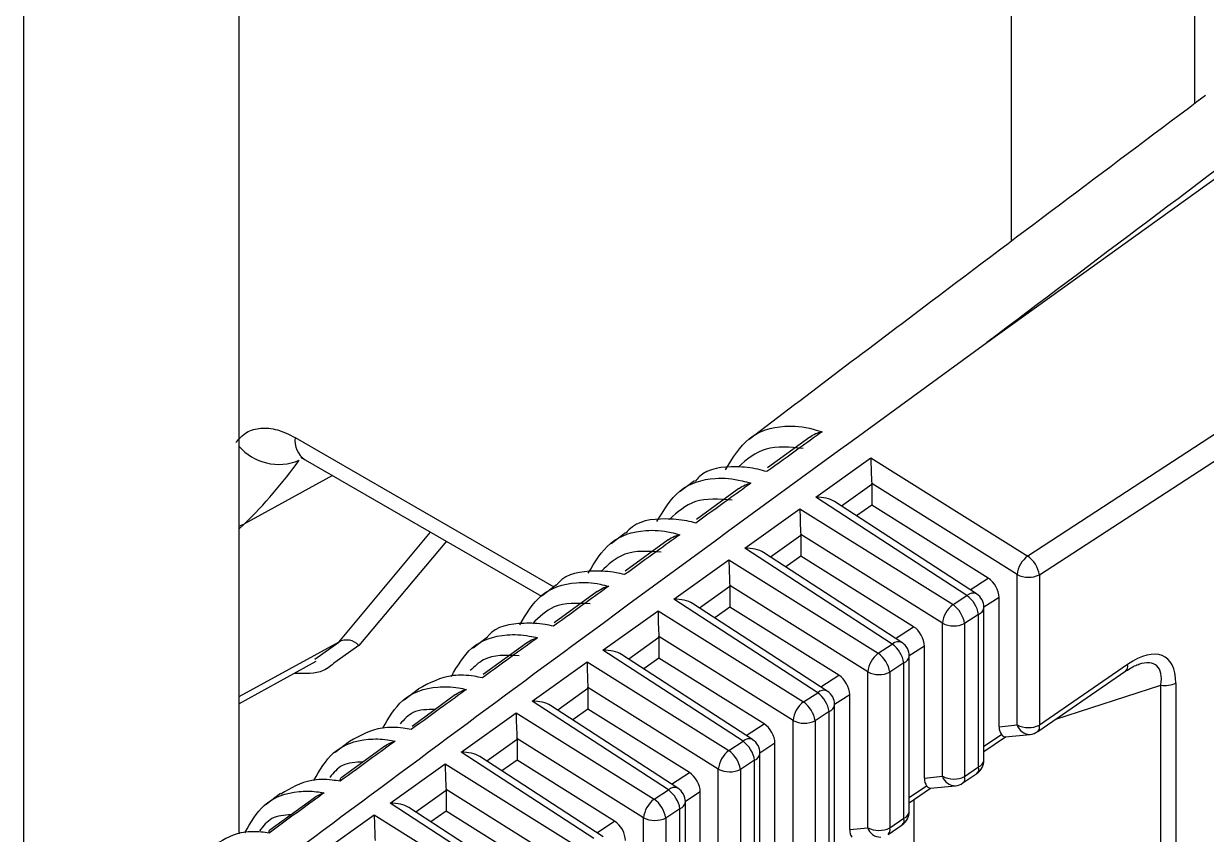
# Model space of a CAD drawing. Extents: x 8 to 113, y 1 to 87.
# Drawn here: x 16.055 to 16.786, y 66.34 to 66.841 of the extents above; entities that cross this region are included whole.
import ezdxf

# ---------------------------------------------------------------- set-up
doc = ezdxf.new("R2010")
doc.units = 0
doc.header["$MEASUREMENT"] = 0
doc.layers.add('OBJECT', color=7, linetype='CONTINUOUS')

msp = doc.modelspace()

# ---------------------------------------------------------------- linework, layer by layer
at = {"layer": 'OBJECT'}
for p, q in [((16.1876, 68.59261), (16.1876, 66.34044)), ((16.05467, 68.51587), (16.05467, 66.15381)), ((16.77845, 66.79203), (16.77845, 66.90737)), ((16.6649, 66.87437), (16.6649, 66.70665)), ((16.64998, 66.64432), (16.85402, 66.79104)), ((16.97929, 66.71025), (16.67516, 66.51226)), ((16.68234, 66.50059), (16.98666, 66.69871)), ((16.22238, 66.58554), (16.38236, 66.49318)), ((16.54045, 66.58576), (16.51431, 66.56684)), ((16.22859, 66.57181), (16.3747, 66.48746)), ((16.54421, 66.54856), (16.5782, 66.57301)), ((16.5782, 66.57301), (16.67516, 66.51226)), ((16.2455, 66.56205), (16.19106, 66.53214)), ((16.46914, 66.55881), (16.46031, 66.55213)), ((16.49668, 66.55397), (16.47038, 66.53492)), ((16.57875, 66.5565), (16.5601, 66.54309)), ((16.66864, 66.50076), (16.57874, 66.55709)), ((16.57875, 66.5565), (16.57875, 66.54374)), ((16.63762, 66.48783), (16.54421, 66.54856)), ((16.64356, 66.48883), (16.5557, 66.54595)), ((16.50037, 66.51704), (16.53436, 66.54148)), ((16.53436, 66.54148), (16.62898, 66.4822)), ((16.57875, 66.54374), (16.56942, 66.53703)), ((16.65075, 66.49863), (16.57875, 66.54374)), ((16.1876, 66.53063), (16.19106, 66.53214)), ((16.1876, 66.52881), (16.19106, 66.53214)), ((16.24936, 66.45906), (16.30613, 66.52704)), ((16.42654, 66.52659), (16.41768, 66.51989)), ((16.53491, 66.52498), (16.51626, 66.51157)), ((16.62246, 66.4707), (16.5349, 66.52556)), ((16.53491, 66.52498), (16.53491, 66.51222)), ((16.3159, 66.52141), (16.26183, 66.45695)), ((16.45291, 66.52216), (16.42647, 66.50299)), ((16.59148, 66.45779), (16.50037, 66.51704)), ((16.45652, 66.48551), (16.49052, 66.50996)), ((16.49052, 66.50996), (16.5828, 66.45214)), ((16.59742, 66.45879), (16.51186, 66.51443)), ((16.53491, 66.51222), (16.52558, 66.50551)), ((16.60458, 66.46857), (16.53491, 66.51222)), ((16.38393, 66.49437), (16.37503, 66.48764)), ((16.63962, 66.49139), (16.65075, 66.49863)), ((16.66864, 66.40783), (16.66864, 66.50076)), ((16.68234, 66.50059), (16.68234, 66.40765)), ((16.40914, 66.49032), (16.38253, 66.47101)), ((16.49107, 66.49345), (16.47242, 66.48004)), ((16.57628, 66.44064), (16.49105, 66.49404)), ((16.49107, 66.49345), (16.49107, 66.48069)), ((16.62898, 66.4822), (16.63762, 66.48783)), ((16.54535, 66.42776), (16.45652, 66.48551)), ((16.55129, 66.42876), (16.46802, 66.4829)), ((16.49107, 66.48069), (16.48174, 66.47398)), ((16.5584, 66.43851), (16.49107, 66.48069)), ((16.65748, 66.48666), (16.64811, 66.48056)), ((16.64811, 66.38613), (16.64811, 66.48044)), ((16.65748, 66.40671), (16.65748, 66.48666)), ((16.41268, 66.45399), (16.44668, 66.47843)), ((16.44668, 66.47843), (16.53663, 66.42208)), ((16.6448, 66.47615), (16.63616, 66.47053)), ((16.6448, 66.38183), (16.6448, 66.47615)), ((16.59349, 66.46135), (16.60458, 66.46857)), ((16.62246, 66.37607), (16.62246, 66.4707)), ((16.63616, 66.47053), (16.63616, 66.37589)), ((16.24936, 66.45906), (16.1876, 66.42512)), ((16.23467, 66.44858), (16.24936, 66.45906)), ((16.34133, 66.46215), (16.33239, 66.45539)), ((16.36538, 66.45845), (16.3386, 66.439)), ((16.44723, 66.46193), (16.42858, 66.44852)), ((16.53011, 66.41058), (16.44721, 66.46251)), ((16.44723, 66.46193), (16.44723, 66.44917)), ((16.26183, 66.45695), (16.24704, 66.44652)), ((16.49921, 66.39773), (16.41268, 66.45399)), ((16.50516, 66.39873), (16.42418, 66.45138)), ((16.5828, 66.45214), (16.59148, 66.45779)), ((16.6113, 66.4566), (16.60197, 66.45053)), ((16.6113, 66.37495), (16.6113, 66.4566)), ((16.1876, 66.42096), (16.23545, 66.44724)), ((16.36884, 66.42246), (16.40284, 66.44691)), ((16.40284, 66.44691), (16.49045, 66.39202)), ((16.44723, 66.44917), (16.4379, 66.44246)), ((16.51222, 66.40845), (16.44723, 66.44917)), ((16.59866, 66.44612), (16.58998, 66.44047)), ((16.59866, 66.35011), (16.59866, 66.44612)), ((16.60197, 66.3544), (16.60197, 66.45041)), ((16.73684, 66.44514), (16.68234, 66.40765)), ((16.54735, 66.43132), (16.5584, 66.43851)), ((16.57628, 66.34431), (16.57628, 66.44064)), ((16.58998, 66.44047), (16.58998, 66.34414)), ((16.68131, 66.4037), (16.73582, 66.44119)), ((16.73574, 66.44114), (16.73582, 66.44119)), ((16.29872, 66.42992), (16.28974, 66.42314)), ((16.40339, 66.4304), (16.38474, 66.41699)), ((16.48393, 66.38052), (16.40337, 66.43099)), ((16.40339, 66.4304), (16.40339, 66.41764)), ((16.69261, 66.41147), (16.75741, 66.4324)), ((16.75741, 65.74493), (16.75741, 66.4324)), ((16.76668, 66.43369), (16.76668, 65.74622)), ((16.32162, 66.42655), (16.29466, 66.40695)), ((16.45308, 66.36769), (16.36884, 66.42246)), ((16.53663, 66.42208), (16.54535, 66.42776)), ((16.56513, 66.42654), (16.55584, 66.4205)), ((16.56513, 66.3432), (16.56513, 66.42654)), ((16.325, 66.39094), (16.359, 66.41538)), ((16.359, 66.41538), (16.44427, 66.36196)), ((16.45902, 66.36869), (16.38034, 66.41985)), ((16.40339, 66.41764), (16.39406, 66.41093)), ((16.46605, 66.37839), (16.40339, 66.41764)), ((16.55253, 66.41608), (16.5438, 66.41041)), ((16.55253, 66.31838), (16.55253, 66.41608)), ((16.55584, 66.32267), (16.55584, 66.42038)), ((16.50122, 66.40129), (16.51222, 66.40845)), ((16.53011, 66.31255), (16.53011, 66.41058)), ((16.5438, 66.41041), (16.5438, 66.31238)), ((16.65748, 66.40671), (16.66864, 66.40783)), ((16.43775, 66.35046), (16.35953, 66.39946)), ((16.64811, 66.39461), (16.65886, 66.40201)), ((16.64811, 66.39137), (16.66133, 66.40046)), ((16.66112, 66.40044), (16.67664, 66.40199)), ((16.25608, 66.39767), (16.2471, 66.39088)), ((16.27786, 66.39461), (16.25072, 66.37487)), ((16.35955, 66.39888), (16.3409, 66.38547)), ((16.35955, 66.39888), (16.35955, 66.38612)), ((16.49045, 66.39202), (16.49921, 66.39773)), ((16.51895, 66.39648), (16.5097, 66.39046)), ((16.51895, 66.31144), (16.51895, 66.39648)), ((16.40695, 66.33766), (16.325, 66.39094)), ((16.41289, 66.33866), (16.3365, 66.38833)), ((16.35955, 66.38612), (16.35022, 66.37941)), ((16.41987, 66.34833), (16.35955, 66.38612)), ((16.50639, 66.38605), (16.49763, 66.38034)), ((16.50639, 66.28665), (16.50639, 66.38605)), ((16.5097, 66.29094), (16.5097, 66.39034)), ((16.28116, 66.35941), (16.31516, 66.38386)), ((16.31516, 66.38386), (16.3981, 66.3319)), ((16.45508, 66.37125), (16.46605, 66.37839)), ((16.48393, 66.28079), (16.48393, 66.38052)), ((16.49763, 66.38034), (16.49763, 66.28062)), ((16.63514, 66.37195), (16.64377, 66.37789)), ((16.63616, 66.37589), (16.6448, 66.38183)), ((16.60197, 66.36289), (16.61268, 66.37025)), ((16.6113, 66.37495), (16.62246, 66.37607)), ((16.61495, 66.36869), (16.63046, 66.37023)), ((16.21344, 66.36543), (16.20445, 66.35863)), ((16.31571, 66.36735), (16.29706, 66.35394)), ((16.39158, 66.3204), (16.31569, 66.36794)), ((16.31571, 66.36735), (16.31571, 66.35459)), ((16.44427, 66.36196), (16.45308, 66.36769)), ((16.47277, 66.36642), (16.46357, 66.36043)), ((16.47277, 66.27968), (16.47277, 66.36642)), ((16.60197, 66.35964), (16.61515, 66.36871)), ((16.2341, 66.36265), (16.20678, 66.34275)), ((16.36081, 66.30763), (16.28116, 66.35941)), ((16.36675, 66.30863), (16.29266, 66.3568)), ((16.46026, 66.35602), (16.45145, 66.35028)), ((16.46026, 66.25492), (16.46026, 66.35602)), ((16.46357, 66.25921), (16.46357, 66.36031)), ((16.6047, 66.36152), (16.6047, 65.84151)), ((16.23732, 66.32789), (16.27132, 66.35233)), ((16.27132, 66.35233), (16.35192, 66.30184)), ((16.31571, 66.35459), (16.30638, 66.34788)), ((16.37369, 66.31827), (16.31571, 66.35459)), ((16.40895, 66.34122), (16.41987, 66.34833)), ((16.43775, 66.24904), (16.43775, 66.35046)), ((16.45145, 66.35028), (16.45145, 66.24886)), ((16.58998, 66.34414), (16.59866, 66.35011)), ((16.56513, 66.3432), (16.57628, 66.34431)), ((16.58896, 66.34019), (16.59764, 66.34616))]:
    msp.add_line(p, q, dxfattribs=at)
for centre, radius, start, end in [((16.2367, 66.58375), 0.01443, 172.85696, 235.83082), ((16.2122, 66.60126), 0.03235, 220.51695, 293.12435), ((15.99604, 66.73403), 0.2807, 314.00793, 324.61972), ((16.685, 66.49909), 0.01645, 126.76459, 174.14507), ((16.66414, 66.49745), 0.01846, 9.79933, 53.37641), ((16.67566, 66.51458), 0.0155, 243.05464, 295.48892), ((16.64131, 66.48406), 0.00527, 64.69447, 134.42262), ((16.6266, 66.47301), 0.01846, 9.79966, 53.37752), ((16.63811, 66.48044), 0.01, 0, 56.96766), ((16.63883, 66.46902), 0.01645, 126.76781, 174.14287), ((16.61797, 66.46739), 0.01846, 9.79966, 53.37752), ((16.64297, 66.48098), 0.00517, 290.7046, 353.98537), ((16.62949, 66.48452), 0.0155, 243.05513, 295.48896), ((16.25428, 66.45023), 0.0101, 41.6559, 119.13682), ((16.59517, 66.45403), 0.00527, 64.69222, 134.42777), ((16.59197, 66.45041), 0.01, 0, 56.96766), ((16.59265, 66.43896), 0.01645, 126.76361, 174.14604), ((16.57179, 66.43732), 0.01846, 9.80052, 53.37418), ((16.58047, 66.44297), 0.01846, 9.79975, 53.37543), ((16.59684, 66.45095), 0.00516, 290.68786, 354.00211), ((16.7331, 66.444), 0.00391, 314.04048, 16.9415), ((16.58331, 66.45446), 0.0155, 243.05411, 295.48896), ((16.54904, 66.424), 0.00527, 64.68596, 134.42954), ((16.54584, 66.42038), 0.01, 0, 56.96766), ((16.76, 66.44782), 0.01563, 260.45171, 295.31605), ((16.54647, 66.4089), 0.01645, 126.76593, 174.14475), ((16.52561, 66.40726), 0.01846, 9.80022, 53.37696), ((16.53433, 66.41294), 0.01846, 9.80102, 53.37416), ((16.5507, 66.42092), 0.00516, 290.68786, 354.00211), ((16.53713, 66.4244), 0.0155, 243.05513, 295.48896), ((16.67566, 66.42165), 0.0155, 243.05464, 295.48892), ((16.6765, 66.41021), 0.00822, 196.86417, 270.95863), ((16.6786, 66.40651), 0.00391, 314.03689, 16.94509), ((16.67565, 66.41194), 0.01, 275.70072, 304.51809), ((16.5029, 66.39396), 0.00527, 64.69944, 134.42214), ((16.4882, 66.38291), 0.01846, 9.79839, 53.37879), ((16.4997, 66.39034), 0.01, 0, 56.96766), ((16.50029, 66.37884), 0.01645, 126.76361, 174.14604), ((16.47943, 66.3772), 0.01846, 9.80052, 53.37418), ((16.50457, 66.39088), 0.00516, 290.68969, 354.00221), ((16.63811, 66.38613), 0.01, 304.51809, 0), ((16.64311, 66.38656), 0.00502, 289.64801, 355.04197), ((16.49096, 66.39434), 0.0155, 243.05434, 295.48873), ((16.64106, 66.3807), 0.00391, 314.0429, 16.93428), ((16.62949, 66.38989), 0.0155, 243.05513, 295.48896), ((16.63033, 66.37845), 0.00822, 196.86952, 270.95372), ((16.62947, 66.38019), 0.01, 275.70072, 304.51809), ((16.63242, 66.37476), 0.00391, 314.03682, 16.94036), ((16.45677, 66.36393), 0.00527, 64.694, 134.42149), ((16.44206, 66.35287), 0.01846, 9.80102, 53.37416), ((16.45357, 66.36031), 0.01, 0, 56.96766), ((16.45412, 66.34878), 0.01645, 126.76503, 174.14565), ((16.43326, 66.34714), 0.01846, 9.79916, 53.37754), ((16.45843, 66.36085), 0.00517, 290.70622, 353.98375), ((16.44478, 66.36428), 0.0155, 243.05452, 295.49006), ((16.59197, 66.3544), 0.01, 304.51809, 0), ((16.59492, 66.34897), 0.00391, 314.04177, 16.9419), ((16.59698, 66.35483), 0.00502, 289.63026, 355.05972), ((16.58331, 66.35813), 0.0155, 243.05411, 295.48896), ((16.58415, 66.34669), 0.00822, 196.86757, 270.95537), ((16.58624, 66.343), 0.00391, 314.04048, 16.9415)]:
    msp.add_arc(centre, radius, start, end, dxfattribs=at)
for centre, major_axis, ratio, start_param, end_param in [((21.15389, 67.99234), (13.53481, 9.64878), 0.094709, 1.826303, 1.841815), ((16.57869, 66.56562), (-0.00038, 0.01204), 0.026825, 0.909765, 2.358101), ((16.57162, 66.56054), (-0.00502, 0.00868), 0.583023, 3.930752, 4.000853), ((16.5447, 66.54118), (0.01403, 0.00033), 0.527029, 0.656435, 1.593412), ((16.53485, 66.5341), (-0.00038, 0.01204), 0.026825, 0.909765, 2.358101), ((16.52778, 66.52901), (-0.00502, 0.00868), 0.583023, 3.930752, 4.000853), ((16.50086, 66.50965), (0.01403, 0.00033), 0.527029, 0.656435, 1.593412), ((16.49101, 66.50257), (-0.00038, 0.01204), 0.026825, 0.909765, 2.358101), ((16.65033, 66.49066), (-0.00503, 0.00865), 0.586689, 3.931682, 5.443764), ((16.48394, 66.49749), (-0.00502, 0.00868), 0.583023, 3.930752, 4.000853), ((16.45702, 66.47813), (0.01403, 0.00033), 0.527029, 0.656435, 1.593412), ((16.44717, 66.47105), (-0.00038, 0.01204), 0.026825, 0.909765, 2.358101), ((16.60416, 66.4606), (-0.00503, 0.00865), 0.586689, 3.931682, 5.443764), ((16.4401, 66.46597), (-0.00502, 0.00868), 0.583023, 3.930752, 4.000853), ((16.41317, 66.4466), (0.01403, 0.00033), 0.527029, 0.656435, 1.593412), ((16.73122, 66.40327), (0.02883, 0.04658), 0.44344, 5.661566, 7.073092), ((16.40333, 66.43953), (-0.00038, 0.01204), 0.026825, 0.909765, 2.358101), ((16.72453, 66.40756), (0.03016, 0.037), 0.376374, 5.707099, 6.809954), ((16.55798, 66.43054), (-0.00503, 0.00865), 0.586689, 3.931682, 5.443764), ((16.39626, 66.43444), (-0.00502, 0.00868), 0.583023, 3.930752, 4.000853), ((16.36933, 66.41508), (0.01403, 0.00033), 0.527029, 0.656435, 1.593412), ((16.35949, 66.408), (-0.00038, 0.01204), 0.026825, 0.909765, 2.358101), ((16.5118, 66.40047), (-0.00503, 0.00865), 0.586689, 3.931682, 5.443764), ((16.66493, 66.41087), (0.00469, 0.00996), 0.580588, 2.252663, 2.870395), ((16.35242, 66.40292), (-0.00502, 0.00868), 0.583023, 3.930752, 4.000853), ((16.65778, 66.41016), (-0.00354, 0.00967), 0.277978, 2.464247, 3.212889), ((16.32549, 66.38356), (0.01403, 0.00033), 0.527029, 0.656435, 1.593412), ((16.31565, 66.37648), (-0.00038, 0.01204), 0.026825, 0.909765, 2.358101), ((16.46563, 66.37041), (-0.00503, 0.00865), 0.586689, 3.931682, 5.443764), ((16.61875, 66.37912), (0.00469, 0.00996), 0.580588, 2.252663, 2.870395), ((16.6116, 66.3784), (-0.00354, 0.00967), 0.277978, 2.464247, 3.212889), ((16.30858, 66.37139), (-0.00502, 0.00868), 0.583023, 3.930752, 4.000853), ((16.28165, 66.35203), (0.01403, 0.00033), 0.527029, 0.656435, 1.593412), ((16.27181, 66.34495), (-0.00038, 0.01204), 0.026825, 0.909765, 2.358101), ((16.41945, 66.34035), (-0.00503, 0.00865), 0.586689, 3.931682, 5.443764), ((16.57257, 66.34736), (0.00469, 0.00996), 0.580588, 2.252663, 2.870395)]:
    msp.add_ellipse(centre, major_axis=major_axis, ratio=ratio, start_param=start_param, end_param=end_param, dxfattribs=at)
for points, knots in [([(16.78503, 66.79698), (16.7284, 66.75447), (16.63415, 66.68373), (16.54037, 66.61272), (16.50294, 66.58438)], [0, 0, 0, 0, 0.600831, 1, 1, 1, 1]), ([(16.15688, 66.28102), (16.16082, 66.28396), (16.18054, 66.29866), (16.26342, 66.36036), (16.42307, 66.479), (16.56847, 66.58493), (16.64998, 66.64432)], [0, 0, 0, 0, 0.024148, 0.120739, 0.507103, 1, 1, 1, 1]), ([(16.18574, 66.58239), (16.18783, 66.58471), (16.19201, 66.58935), (16.20105, 66.59176), (16.21131, 66.59097), (16.21869, 66.58735), (16.22238, 66.58554)], [0, 0, 0, 0, 0.250003, 0.499813, 0.750165, 1, 1, 1, 1]), ([(16.48842, 66.56556), (16.49275, 66.57276), (16.50143, 66.58717), (16.52183, 66.5936), (16.53817, 66.59211), (16.54618, 66.58963), (16.54804, 66.58906)], [0, 0, 0, 0, 0.347935, 0.69616, 0.929831, 1, 1, 1, 1]), ([(16.54804, 66.58906), (16.54335, 66.58567), (16.53199, 66.57746), (16.52063, 66.56924), (16.51396, 66.56441)], [0, 0, 0, 0, 0.412558, 1, 1, 1, 1]), ([(16.54045, 66.58576), (16.5416, 66.58654), (16.54383, 66.58805), (16.54662, 66.58879), (16.54799, 66.58905), (16.54804, 66.58906)], [0, 0, 0, 0, 0.510414, 0.984867, 1, 1, 1, 1]), ([(16.53633, 66.57867), (16.52826, 66.57951), (16.51232, 66.58116), (16.50151, 66.57185), (16.49617, 66.56725)], [0, 0, 0, 0, 0.505911, 1, 1, 1, 1]), ([(16.226, 66.5734), (16.22604, 66.57331), (16.22612, 66.57309), (16.22773, 66.57226), (16.2286, 66.5718)], [0, 0, 0, 0, 0.454906, 1, 1, 1, 1]), ([(16.51396, 66.56441), (16.5121, 66.56493), (16.50561, 66.56675), (16.49076, 66.56803), (16.47643, 66.56645), (16.4704, 66.55933), (16.46955, 66.55833)], [0, 0, 0, 0, 0.107573, 0.37584, 0.912504, 1, 1, 1, 1]), ([(16.44597, 66.53356), (16.45019, 66.54062), (16.45872, 66.55491), (16.47866, 66.56127), (16.49461, 66.56002), (16.50227, 66.55779), (16.50409, 66.55726)], [0, 0, 0, 0, 0.347004, 0.702515, 0.929455, 1, 1, 1, 1]), ([(16.50409, 66.55726), (16.4994, 66.55387), (16.48804, 66.54565), (16.47668, 66.53742), (16.47001, 66.53259)], [0, 0, 0, 0, 0.412524, 1, 1, 1, 1]), ([(16.49667, 66.55399), (16.49788, 66.5548), (16.50008, 66.55627), (16.5028, 66.557), (16.50405, 66.55726), (16.50409, 66.55726)], [0, 0, 0, 0, 0.543269, 0.9845556, 1, 1, 1, 1]), ([(16.49249, 66.54671), (16.48446, 66.54739), (16.46906, 66.5487), (16.45873, 66.53939), (16.45379, 66.53493)], [0, 0, 0, 0, 0.520786, 1, 1, 1, 1]), ([(16.47001, 66.53259), (16.46819, 66.53307), (16.46176, 66.53475), (16.44704, 66.5357), (16.43311, 66.53401), (16.4274, 66.52704), (16.42679, 66.5263)], [0, 0, 0, 0, 0.10863, 0.383784, 0.934314, 1, 1, 1, 1]), ([(16.40358, 66.5016), (16.40766, 66.50849), (16.41603, 66.52264), (16.43551, 66.52893), (16.45106, 66.5279), (16.45836, 66.52592), (16.46014, 66.52544)], [0, 0, 0, 0, 0.345505, 0.7090745, 0.9289797, 1, 1, 1, 1]), ([(16.46014, 66.52544), (16.45545, 66.52204), (16.44409, 66.51381), (16.43273, 66.50558), (16.42606, 66.50074)], [0, 0, 0, 0, 0.412499, 1, 1, 1, 1]), ([(16.45289, 66.52219), (16.45416, 66.52303), (16.45632, 66.52446), (16.45897, 66.52519), (16.4601, 66.52543), (16.46014, 66.52544)], [0, 0, 0, 0, 0.578411, 0.984222, 1, 1, 1, 1]), ([(16.44865, 66.51471), (16.44066, 66.51523), (16.4258, 66.51621), (16.41597, 66.50693), (16.41141, 66.50262)], [0, 0, 0, 0, 0.536872, 1, 1, 1, 1]), ([(16.42606, 66.50074), (16.42428, 66.50117), (16.4179, 66.50272), (16.40334, 66.50333), (16.3898, 66.50155), (16.38439, 66.49475), (16.38401, 66.49428)], [0, 0, 0, 0, 0.109755, 0.392228, 0.957494, 1, 1, 1, 1]), ([(16.36124, 66.46969), (16.36518, 66.4764), (16.37339, 66.49039), (16.39238, 66.49657), (16.40752, 66.49577), (16.41444, 66.49402), (16.41619, 66.49358)], [0, 0, 0, 0, 0.343292, 0.715843, 0.928386, 1, 1, 1, 1]), ([(16.41619, 66.49358), (16.4115, 66.49019), (16.40014, 66.48195), (16.38878, 66.4737), (16.38211, 66.46886)], [0, 0, 0, 0, 0.4124608, 1, 1, 1, 1]), ([(16.40912, 66.49036), (16.41044, 66.49123), (16.41257, 66.49262), (16.41515, 66.49335), (16.41615, 66.49358), (16.41619, 66.49358)], [0, 0, 0, 0, 0.616049, 0.983873, 1, 1, 1, 1]), ([(16.40481, 66.48268), (16.39687, 66.48305), (16.38254, 66.48371), (16.3732, 66.47447), (16.36904, 66.47035)], [0, 0, 0, 0, 0.554324, 1, 1, 1, 1]), ([(16.38211, 66.46886), (16.38036, 66.46925), (16.37404, 66.47066), (16.35964, 66.47093), (16.34648, 66.46906), (16.34138, 66.46246), (16.34123, 66.46226)], [0, 0, 0, 0, 0.110957, 0.401223, 0.982187, 1, 1, 1, 1]), ([(16.31897, 66.43785), (16.32275, 66.44434), (16.33078, 66.45813), (16.34925, 66.46419), (16.36399, 66.46361), (16.37053, 66.46209), (16.37224, 66.4617)], [0, 0, 0, 0, 0.340189, 0.722822, 0.927648, 1, 1, 1, 1]), ([(16.37224, 66.4617), (16.36755, 66.4583), (16.35619, 66.45005), (16.34483, 66.4418), (16.33815, 66.43695)], [0, 0, 0, 0, 0.41243, 1, 1, 1, 1]), ([(16.36534, 66.4585), (16.36673, 66.45941), (16.36881, 66.46076), (16.37133, 66.46148), (16.3722, 66.46169), (16.37224, 66.4617)], [0, 0, 0, 0, 0.656284, 0.983483, 1, 1, 1, 1]), ([(16.36096, 66.45061), (16.35298, 66.45099), (16.34101, 66.45156), (16.33326, 66.44392), (16.33068, 66.44138)], [0, 0, 0, 0, 0.666703, 1, 1, 1, 1]), ([(16.24704, 66.44652), (16.24482, 66.44458), (16.23867, 66.43921), (16.22836, 66.43952), (16.22175, 66.43972)], [0, 0, 0, 0, 0.359847, 1, 1, 1, 1]), ([(16.73582, 66.44119), (16.73831, 66.44275), (16.74148, 66.44474), (16.74361, 66.44517), (16.74407, 66.44527)], [0, 0, 0, 0, 0.78639, 1, 1, 1, 1]), ([(16.33815, 66.43695), (16.33645, 66.43729), (16.33022, 66.43852), (16.3156, 66.43916), (16.30538, 66.43372), (16.2986, 66.43011)], [0, 0, 0, 0, 0.112432, 0.41151, 1, 1, 1, 1]), ([(16.27666, 66.40593), (16.2803, 66.41223), (16.28817, 66.42585), (16.30613, 66.4318), (16.32046, 66.43143), (16.32661, 66.43013), (16.32828, 66.42978)], [0, 0, 0, 0, 0.337968, 0.730832, 0.926955, 1, 1, 1, 1]), ([(16.32828, 66.42978), (16.3236, 66.42637), (16.31224, 66.41812), (16.30088, 66.40986), (16.2942, 66.405)], [0, 0, 0, 0, 0.412395, 1, 1, 1, 1]), ([(16.32157, 66.42662), (16.32302, 66.42756), (16.32506, 66.42887), (16.3275, 66.42958), (16.32824, 66.42977), (16.32828, 66.42978)], [0, 0, 0, 0, 0.69953, 0.983074, 1, 1, 1, 1]), ([(16.30898, 66.41736), (16.30408, 66.41735), (16.29527, 66.41732), (16.28971, 66.41116), (16.28724, 66.40843)], [0, 0, 0, 0, 0.556361, 1, 1, 1, 1]), ([(16.2942, 66.405), (16.29254, 66.4053), (16.28637, 66.40639), (16.27227, 66.40673), (16.2625, 66.4012), (16.25613, 66.39759)], [0, 0, 0, 0, 0.113812, 0.421801, 1, 1, 1, 1]), ([(16.23404, 66.37355), (16.23763, 66.37983), (16.24542, 66.39347), (16.26303, 66.3994), (16.27693, 66.39922), (16.2827, 66.39813), (16.28433, 66.39782)], [0, 0, 0, 0, 0.3418664, 0.74196, 0.9268836, 1, 1, 1, 1]), ([(16.28433, 66.39782), (16.27964, 66.39442), (16.26828, 66.38615), (16.25692, 66.37788), (16.25024, 66.37302)], [0, 0, 0, 0, 0.412358, 1, 1, 1, 1]), ([(16.2778, 66.39471), (16.27932, 66.39568), (16.28131, 66.39695), (16.28368, 66.39765), (16.28429, 66.39781), (16.28433, 66.39782)], [0, 0, 0, 0, 0.745899, 0.982565, 1, 1, 1, 1]), ([(16.26446, 66.38487), (16.25989, 66.38472), (16.25145, 66.38445), (16.24622, 66.37826), (16.24382, 66.37542)], [0, 0, 0, 0, 0.541973, 1, 1, 1, 1]), ([(16.25024, 66.37302), (16.24862, 66.37327), (16.24252, 66.37422), (16.22893, 66.37427), (16.21963, 66.36868), (16.21366, 66.36509)], [0, 0, 0, 0, 0.115311, 0.432884, 1, 1, 1, 1]), ([(16.25024, 66.37302), (16.25024, 66.37304), (16.25024, 66.37332), (16.25027, 66.37431), (16.25052, 66.37465), (16.2507, 66.37491)], [0, 0, 0, 0, 0.018689, 0.268956, 1, 1, 1, 1]), ([(16.19145, 66.34118), (16.19498, 66.34744), (16.2027, 66.36109), (16.21993, 66.36698), (16.23342, 66.367), (16.23878, 66.3661), (16.24037, 66.36583)], [0, 0, 0, 0, 0.345745, 0.753689, 0.926758, 1, 1, 1, 1]), ([(16.24037, 66.36583), (16.23569, 66.36242), (16.22433, 66.35415), (16.21296, 66.34587), (16.20629, 66.341)], [0, 0, 0, 0, 0.412318, 1, 1, 1, 1]), ([(16.23403, 66.36277), (16.23561, 66.36376), (16.23756, 66.36499), (16.23986, 66.36569), (16.24033, 66.36582), (16.24037, 66.36583)], [0, 0, 0, 0, 0.795807, 0.982105, 1, 1, 1, 1]), ([(16.21984, 66.35227), (16.21564, 66.352), (16.20762, 66.35148), (16.20274, 66.34531), (16.20041, 66.34237)], [0, 0, 0, 0, 0.52394, 1, 1, 1, 1]), ([(16.20629, 66.341), (16.2047, 66.34121), (16.19867, 66.34201), (16.18561, 66.34179), (16.17676, 66.33614), (16.17119, 66.33259)], [0, 0, 0, 0, 0.116942, 0.444862, 1, 1, 1, 1]), ([(16.20629, 66.341), (16.20629, 66.34102), (16.20629, 66.34124), (16.20632, 66.34218), (16.20656, 66.34253), (16.20674, 66.3428)], [0, 0, 0, 0, 0.019299, 0.222976, 1, 1, 1, 1])]:
    msp.add_open_spline(points, degree=3, knots=knots, dxfattribs=at)

doc.saveas('drawing.dxf')
